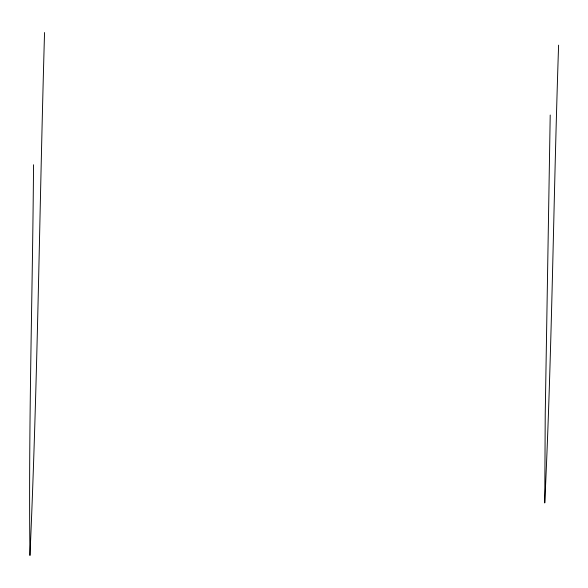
<?xml version="1.0" encoding="UTF-8"?>
<svg xmlns="http://www.w3.org/2000/svg" width="588" height="588" viewBox="0 0 588 588"><rect width="100%" height="100%" fill="white"/><g stroke="black" fill="none" stroke-linecap="round" stroke-linejoin="round"><path stroke-width="0.88" d="M33.538 164.758C32.59 294.97 28.408 425.293 29.951 555.469C37.75 381.289 39.47 206.822 44.548 32.531M550.214 115.028L545.23 414.312L544.745 502.968C552.103 350.573 553.433 197.678 558.6 45.151"/></g></svg>
